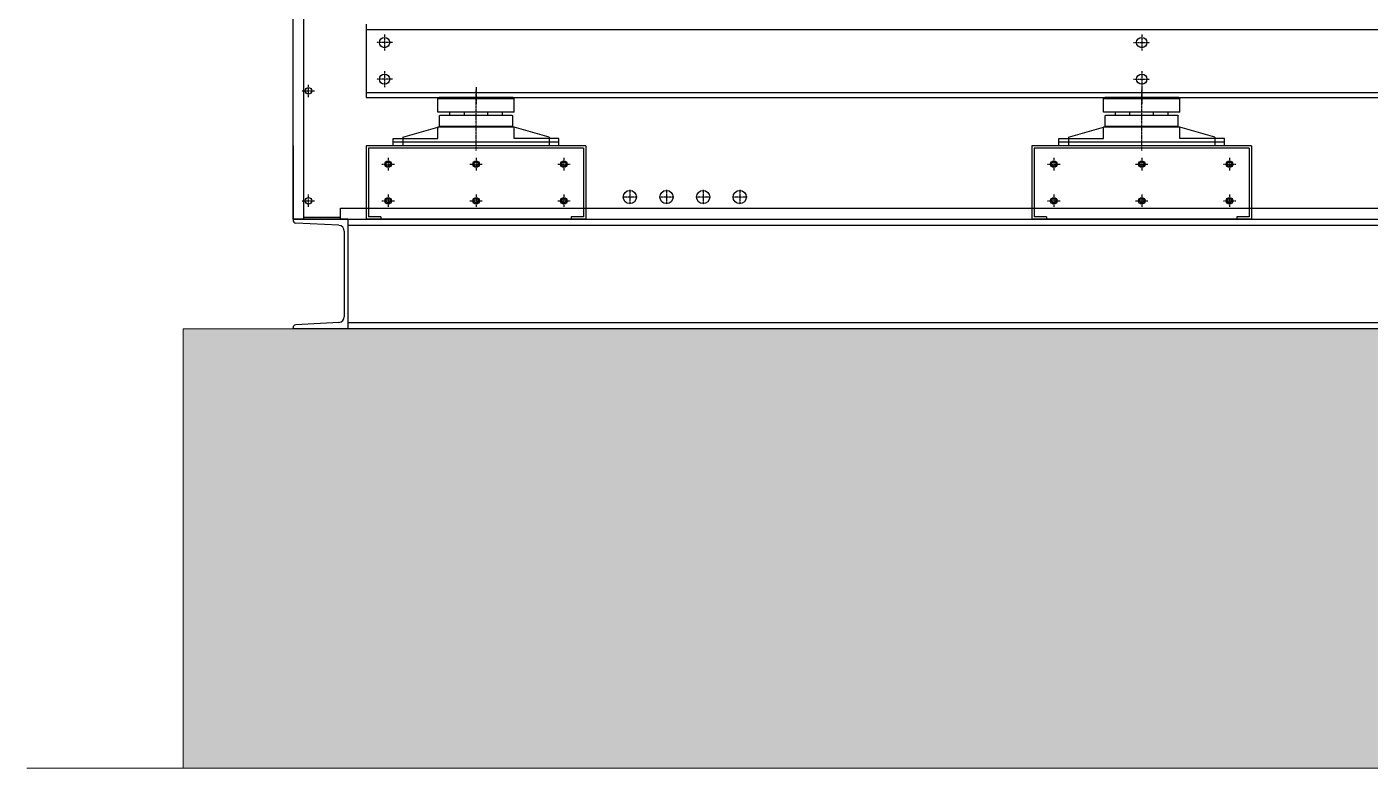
# Model space of a CAD drawing. Header units: millimetres. Extents: x 9871 to 39278, y 5493 to 26288.
# Drawn here: x 19770 to 21604, y 10800 to 11813 of the extents above; entities that cross this region are included whole.
import ezdxf

# ---------------------------------------------------------------- set-up
doc = ezdxf.new("R2010")
doc.units = ezdxf.units.MM
doc.linetypes.add('CENTER', pattern=[2, 1.25, -0.25, 0.25, -0.25])
for name, color, linetype in [('center', 1, 'CENTER'), ('SSL', 7, 'Continuous'), ('냉각탑_찬넬방진', 1, 'Continuous')]:
    doc.layers.add(name, color=color, linetype=linetype)

# ---------------------------------------------------------------- blocks, each defined once
blk = doc.blocks.new('A$C00E132E5')
for p, q in [((61, 52.6), (61, 71.1)), ((61, 70.6), (165, 70.6)), ((62.5, 72.6), (163.5, 72.6)), ((165, 52.6), (165, 71.1)), ((61, 52.6), (165, 52.6)), ((63, 33.6), (63, 47.6)), ((63.5, 48.1), (162.5, 48.1)), ((77, 48.1), (77, 52.6)), ((97, 48.1), (97, 52.6)), ((129, 48.1), (129, 52.6)), ((149, 48.1), (149, 52.6)), ((163, 33.6), (163, 47.6)), ((13, 18.6), (61, 32.1)), ((13, 18.6), (13, 6.6)), ((61, 32.1), (165, 32.1)), ((61, 16.6), (61, 32.1)), ((63.5, 33.1), (162.5, 33.1)), ((77, 32.1), (77, 33.1)), ((97, 32.1), (97, 33.1)), ((129, 32.1), (129, 33.1)), ((149, 32.1), (149, 33.1)), ((165, 16.6), (165, 32.1)), ((213, 18.6), (165, 32.1)), ((213, 18.6), (213, 6.6)), ((0, 16.6), (61, 16.6)), ((0, 6.6), (0, 16.6)), ((0, 11.6), (226, 11.6)), ((0, 6.6), (226, 6.6)), ((226, 16.6), (165, 16.6)), ((226, 6.6), (226, 16.6))]:
    blk.add_line(p, q)
for centre, radius, start, end in [((62.5, 71.1), 1.5, 90, 180), ((163.5, 71.1), 1.5, 0, 90), ((63.5, 47.6), 0.5, 90, 180), ((162.5, 47.6), 0.5, 0, 90), ((63.5, 33.6), 0.5, 180, 270), ((162.5, 33.6), 0.5, 270, 0)]:
    blk.add_arc(centre, radius, start, end)
at = {"layer": 'center'}
blk.add_line((113, 0), (113, 83.7), dxfattribs=at)
blk = doc.blocks.new('A$C6D98368F')
for p, q in [((0, 266), (0, 166)), ((0, 266), (0, 166)), ((0, 259), (2118, 259)), ((0, 259), (2118, 259)), ((0, 173), (2118, 173)), ((0, 173), (2118, 173)), ((0, 166), (2118, 166)), ((0, 166), (2118, 166)), ((0, 100), (0, 0)), ((300, 100), (0, 100)), ((3.2, 96.8), (3.2, 3.2)), ((296.8, 96.8), (3.2, 96.8)), ((296.8, 96.8), (296.8, 3.2)), ((300, 100), (300, 0)), ((909, 100), (909, 0)), ((1209, 100), (909, 100)), ((912.2, 96.8), (912.2, 3.2)), ((1205.8, 96.8), (912.2, 96.8)), ((1205.8, 96.8), (1205.8, 3.2)), ((1209, 100), (1209, 0)), ((20, 3.2), (3.2, 3.2)), ((20, 3.2), (20, 0)), ((280, 3.2), (280, 0)), ((296.8, 3.2), (280, 3.2)), ((929, 3.2), (912.2, 3.2)), ((929, 3.2), (929, 0)), ((1189, 3.2), (1189, 0)), ((1205.8, 3.2), (1189, 3.2)), ((20, 0), (0, 0)), ((300, 0), (0, 0)), ((300, 0), (280, 0)), ((929, 0), (909, 0)), ((1209, 0), (909, 0)), ((1209, 0), (1189, 0))]:
    blk.add_line(p, q)
for centre, radius in [((25, 241), 7), ((25, 241), 7), ((25, 241), 7), ((1059, 241), 7), ((1059, 241), 7), ((1059, 241), 7), ((25, 191), 7), ((25, 191), 7), ((1059, 191), 7), ((1059, 191), 7), ((30, 75), 3), ((150, 75), 3), ((270, 75), 3), ((939, 75), 3), ((1059, 75), 3), ((1179, 75), 3), ((30, 25), 3), ((150, 25), 3), ((270, 25), 3), ((939, 25), 3), ((1059, 25), 3), ((1179, 25), 3)]:
    blk.add_circle(centre, radius)
at = {"layer": 'center'}
for p, q in [((36, 241), (14, 241)), ((25, 252), (25, 230)), ((1048, 241), (1070, 241)), ((1059, 252), (1059, 230)), ((25, 202), (25, 180)), ((1059, 202), (1059, 180)), ((36, 191), (14, 191)), ((1048, 191), (1070, 191)), ((150, 180.2), (150, 157.5)), ((1059, 180.2), (1059, 157.5)), ((21.5, 75), (38.5, 75)), ((30, 83.5), (30, 66.5)), ((141.5, 75), (158.5, 75)), ((150, 83.5), (150, 66.5)), ((261.5, 75), (278.5, 75)), ((270, 83.5), (270, 66.5)), ((930.5, 75), (947.5, 75)), ((939, 83.5), (939, 66.5)), ((1050.5, 75), (1067.5, 75)), ((1059, 83.5), (1059, 66.5)), ((1170.5, 75), (1187.5, 75)), ((1179, 83.5), (1179, 66.5)), ((21.5, 25), (38.5, 25)), ((30, 33.5), (30, 16.5)), ((141.5, 25), (158.5, 25)), ((150, 33.5), (150, 16.5)), ((261.5, 25), (278.5, 25)), ((270, 33.5), (270, 16.5)), ((930.5, 25), (947.5, 25)), ((939, 33.5), (939, 16.5)), ((1050.5, 25), (1067.5, 25)), ((1059, 33.5), (1059, 16.5)), ((1170.5, 25), (1187.5, 25)), ((1179, 33.5), (1179, 16.5))]:
    blk.add_line(p, q, dxfattribs=at)
at = {"xscale": -1}
for p in [(263, 93.4), (1172, 93.4)]:
    blk.add_blockref('A$C00E132E5', p, dxfattribs=at)
blk = doc.blocks.new('A$C254622FA')
at = {"color": 7}
for p, q in [((0, 0), (0, 500)), ((15, 0), (15, 500)), ((0, 100), (0, 0)), ((0, 0), (42, 0)), ((0, 0), (2202, 0)), ((42, 0), (0, 0)), ((44, 0), (3400, 0)), ((65, 15), (3385, 15)), ((65, 0), (65, 15))]:
    blk.add_line(p, q, dxfattribs=at)
blk.add_lwpolyline([(65, 2), (15, 2)], dxfattribs=at)
for centre, radius in [((21, 175), 4.5), ((130, 75), 4.5), ((130, 75), 4.5), ((250, 75), 4.5), ((250, 75), 4.5), ((370, 75), 4.5), ((370, 75), 4.5), ((1039, 75), 4.5), ((1039, 75), 4.5), ((1159, 75), 4.5), ((1159, 75), 4.5), ((1279, 75), 4.5), ((1279, 75), 4.5), ((460, 30), 9), ((510, 30), 9), ((560, 30), 9), ((610, 30), 9), ((21, 25), 4.5), ((130, 25), 4.5), ((130, 25), 4.5), ((250, 25), 4.5), ((250, 25), 4.5), ((370, 25), 4.5), ((370, 25), 4.5), ((1039, 25), 4.5), ((1039, 25), 4.5), ((1159, 25), 4.5), ((1159, 25), 4.5), ((1279, 25), 4.5), ((1279, 25), 4.5)]:
    blk.add_circle(centre, radius, dxfattribs=at)
at = {"layer": 'center', "color": 7}
for p, q in [((21, 166.5), (21, 183.5)), ((12.5, 175), (29.5, 175)), ((121.5, 75), (138.5, 75)), ((130, 83.5), (130, 66.5)), ((241.5, 75), (258.5, 75)), ((250, 83.5), (250, 66.5)), ((361.5, 75), (378.5, 75)), ((370, 83.5), (370, 66.5)), ((1030.5, 75), (1047.5, 75)), ((1039, 83.5), (1039, 66.5)), ((1150.5, 75), (1167.5, 75)), ((1159, 83.5), (1159, 66.5)), ((1270.5, 75), (1287.5, 75)), ((1279, 83.5), (1279, 66.5)), ((460, 40), (460, 20)), ((510, 40), (510, 20)), ((560, 40), (560, 20)), ((610, 40), (610, 20)), ((12.5, 25), (29.5, 25)), ((21, 16.5), (21, 33.5)), ((121.5, 25), (138.5, 25)), ((130, 33.5), (130, 16.5)), ((241.5, 25), (258.5, 25)), ((250, 33.5), (250, 16.5)), ((361.5, 25), (378.5, 25)), ((370, 33.5), (370, 16.5)), ((470, 30), (450, 30)), ((520, 30), (500, 30)), ((570, 30), (550, 30)), ((620, 30), (600, 30)), ((1030.5, 25), (1047.5, 25)), ((1039, 33.5), (1039, 16.5)), ((1150.5, 25), (1167.5, 25)), ((1159, 33.5), (1159, 16.5)), ((1270.5, 25), (1287.5, 25)), ((1279, 33.5), (1279, 16.5))]:
    blk.add_line(p, q, dxfattribs=at)
blk = doc.blocks.new('A$C3ed718e9')
for p, q in [((0, 150), (0, 148.4)), ((0, 150), (0, 148.4)), ((75, 150), (0, 150)), ((75, 150), (75, 0)), ((62.7, 141.4), (3.7, 144.4)), ((70, 133.4), (70, 16.6)), ((0, 1.6), (0, 0.3)), ((0, 0), (0, 1.6)), ((62.7, 8.6), (3.7, 5.6)), ((75, 0), (0, 0)), ((75, 0), (0, 0))]:
    blk.add_line(p, q)
for centre, radius, start, end in [((4, 148.4), 4, 180, 265), ((62, 133.4), 8, 0, 85), ((4, 1.6), 4, 95, 180), ((62, 16.6), 8, 275, 0)]:
    blk.add_arc(centre, radius, start, end)
blk = doc.blocks.new('1')
at = {"layer": '냉각탑_찬넬방진', "ltscale": 30}
for p, q in [((20208.3, 11542), (24554.9, 11542)), ((24633.4, 11400.4), (20133.3, 11400.4)), ((24554.9, 11408.8), (20208.3, 11408.8))]:
    blk.add_line(p, q, dxfattribs=at)
for name, p in [('A$C254622FA', (20133.3, 11550.4)), ('A$C6D98368F', (20233.3, 11550.4))]:
    blk.add_blockref(name, p)
at = {"layer": 'SSL'}
blk.add_blockref('A$C3ed718e9', (20133.3, 11400.4), dxfattribs=at)

msp = doc.modelspace()

# ---------------------------------------------------------------- hatches: boundary and pattern name
h = msp.add_hatch()
h.set_pattern_fill('AR-CONC', color=4)
h.set_pattern_definition([(50, (-851458.84, -336939.56), (182.18467, -15.939086), [19.05, -209.55]), (355, (-851458.84, -336939.56), (-35.24342, 191.056845), [15.24, -167.640584]), (100.451445, (-851443.65, -336940.89), (146.941247, 175.117752), [16.19001, -178.090245]), (46.1842, (-851458.84, -336888.76), (271.07904, -42.04233), [28.575, -314.325]), (96.635558, (-851436.25, -336892.27), (237.404134, 247.426125), [24.28502, -267.13561]), (351.18415, (-851458.84, -336888.76), (237.40413, 247.426125), [22.85997, -251.45973]), (21, (-851433.44, -336901.46), (151.614391, -102.265198), [19.05, -209.55]), (326, (-851433.44, -336901.46), (61.80203, 184.187966), [15.24, -167.64]), (71.451445, (-851420.8, -336909.98), (213.41642, 81.92277), [16.19001, -178.089938]), (37.5, (-851458.836, -336939.56), (3.0886033, 84.555039), [0, -165.608, 0, -170.18, 0, -168.275]), (7.5, (-851458.84, -336939.56), (66.8196625, 100.180575), [0, -97.028, 0, -161.798, 0, -64.135]), (327.5, (-851515.48, -336939.56), (135.590595, -5.728744), [0, -63.5, 0, -198.12, 0, -262.89]), (317.5, (-851540.88, -336939.56), (148.129181, 25.426491), [0, -82.55, 0, -131.572, 0, -186.69])])
h.paths.add_polyline_path([(24783.4, 11400.4), (19983.3, 11400.4), (19983.3, 10800.4), (24783.4, 10800.4)])

# ---------------------------------------------------------------- linework, layer by layer
at = {"lineweight": 5}
for p, q in [((19983.3, 11400.4), (24783.4, 11400.4)), ((19983.3, 11400.4), (19983.3, 10800.4)), ((19769.8, 10800.4), (25000.6, 10800.4))]:
    msp.add_line(p, q, dxfattribs=at)

# ---------------------------------------------------------------- block references
msp.add_blockref('1', (0, 0))

doc.saveas('drawing.dxf')
